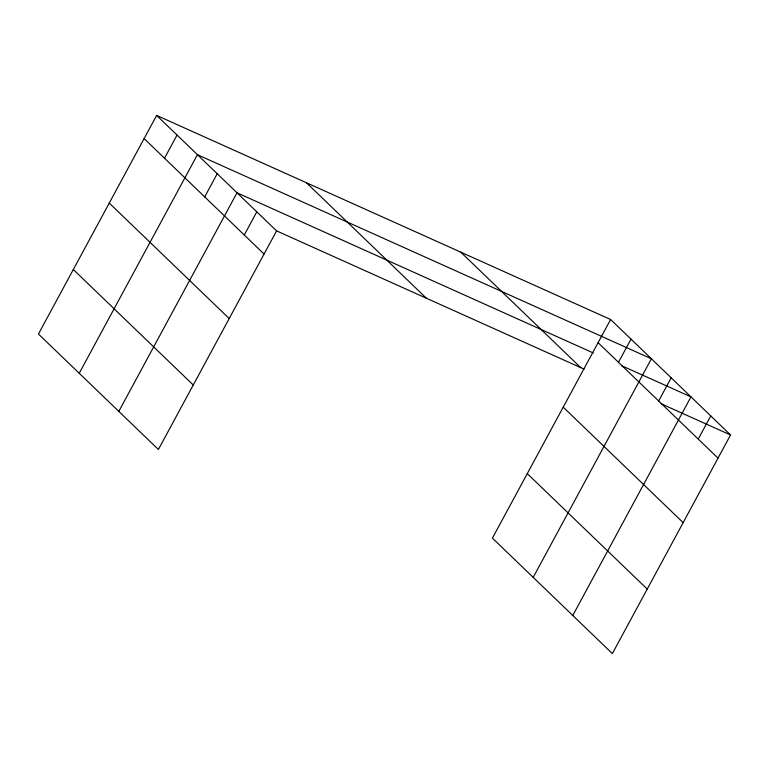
<?xml version="1.0" encoding="UTF-8"?>
<svg xmlns="http://www.w3.org/2000/svg" width="769" height="769" viewBox="0 0 769 769"><rect width="100%" height="100%" fill="white"/><g stroke="black" fill="none" stroke-linecap="round" stroke-linejoin="round"><path stroke-width="1.15" d="M156.645 115.417L38.45 334.025L158.395 449.49L276.59 230.883L156.645 115.417L610.605 319.51L730.55 434.975L612.355 653.583L492.41 538.117L610.605 319.51M164.518 158.212L177.033 135.046M79.226 373.282L197.431 154.684L651.391 358.767L533.196 577.375M204.698 196.893L217.214 173.727M118.811 411.386L237.006 192.779L593.264 352.952M244.273 234.997L256.798 211.831M618.478 362.305L631.003 339.139M658.658 400.985L671.183 377.819M572.77 615.479L690.966 396.871L621.496 365.64M698.233 439.089L710.758 415.923M276.59 230.883L583.998 369.091M661.071 403.744L730.55 434.975M598.09 342.676L718.025 458.141M460.804 252.165L580.739 367.63M563.216 407.166L683.151 522.632M306.456 182.772L426.391 298.237M527.284 473.617L647.229 589.083M144.12 138.583L264.065 254.049M109.256 203.074L229.191 318.539M73.324 269.525L193.259 384.99"/></g></svg>
